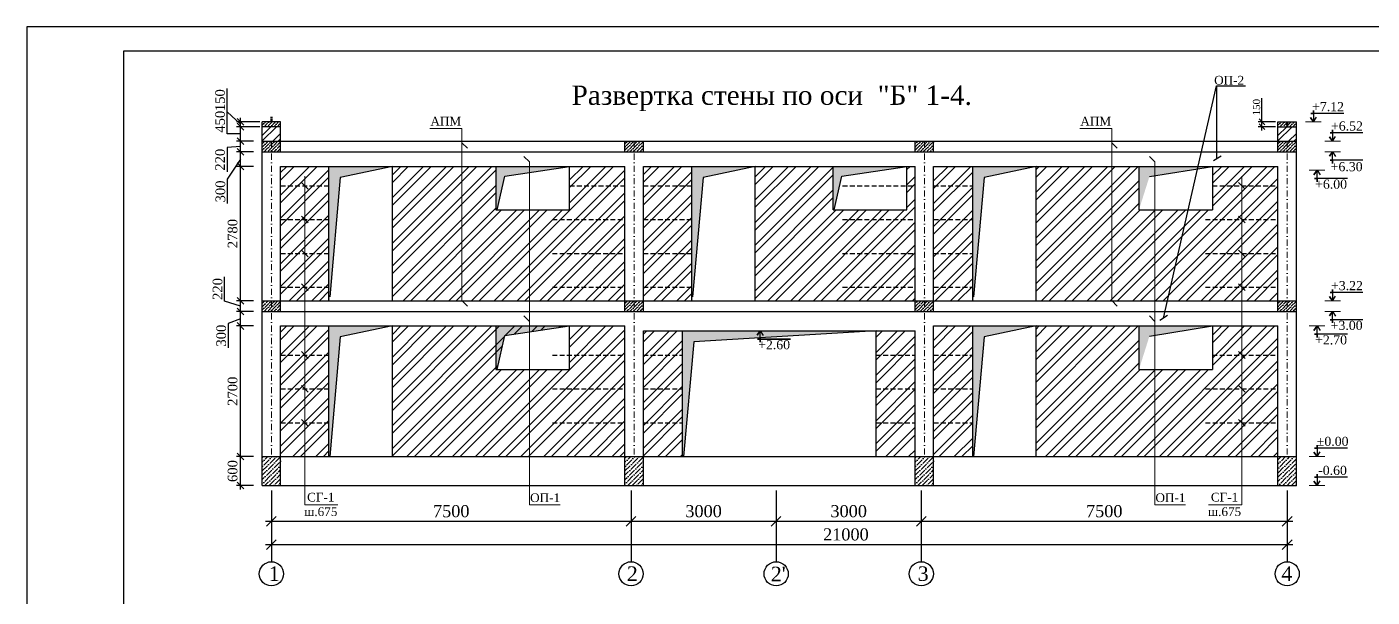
# Model space of a CAD drawing. Header units: millimetres. Extents: x 572274 to 2241483, y -888675 to -304135.
# Drawn here: x 1499760 to 1527571, y -627597 to -615807 of the extents above; entities that cross this region are included whole.
import ezdxf

# ---------------------------------------------------------------- set-up
doc = ezdxf.new("R2010")
doc.units = ezdxf.units.MM
for name, pattern in [('DASHDOT', [25.4, 12.7, -6.35, 0, -6.35]), ('DASHED2', [9.525, 6.35, -3.175]), ('G_BUILDING_LINE', [3, 2, -1])]:
    doc.linetypes.add(name, pattern=pattern)
for name, color, linetype, lineweight in [('RAZMER-2', 7, 'Continuous', 25), ('Маналит', 252, 'Continuous', 15), ('Основная', 7, 'Continuous', 50), ('план', 7, 'Continuous', 40)]:
    doc.layers.add(name, color=color, linetype=linetype, lineweight=lineweight)
doc.styles.get("Standard").update_dxf_attribs({"font": 'isocpeur.ttf'})
doc.styles.add('WMF-Times New Roman0', font='times.ttf')
doc.dimstyles.new('ISO-25$0', dxfattribs={"dimtxt": 300, "dimasz": 200, "dimexe": 100, "dimexo": 300, "dimgap": 50, "dimtad": 1, "dimdec": 0, "dimtxsty": 'Standard', "dimblk": 'OBLIQUE', "dimcen": 250, "dimdle": 150, "dimadec": 0, "dimazin": 0, "dimtfac": 1, "dimtdec": 0, "dimtmove": 0, "dimatfit": 3, "dimldrblk": 'OBLIQUE', "dimfxl": 1.25, "dimarcsym": 0})

# ---------------------------------------------------------------- blocks, each defined once
blk = doc.blocks.new('_Oblique')
at = {"color": 0, "linetype": 'ByBlock', "lineweight": -2}
blk.add_line((-0.5, -0.5), (0.5, 0.5), dxfattribs=at)
blk = doc.blocks.new('*D499')
at = {"color": 0, "lineweight": -2, "transparency": 16777216}
for p, q in [((1504815, -625391), (1504815, -626149)), ((1512250, -625391), (1512250, -626149)), ((1504695, -626029), (1512370, -626029))]:
    blk.add_line(p, q, dxfattribs=at)
at = {"layer": 'Defpoints', "color": 0, "lineweight": 25, "transparency": 16777216}
for p in [(1504815, -625291), (1512250, -625291), (1512250, -626029)]:
    blk.add_point(p, dxfattribs=at)
at = {"color": 0, "lineweight": -2, "transparency": 16777216, "xscale": 200, "yscale": 200, "zscale": 200, "rotation": 180}
blk.add_blockref('_Oblique', (1504815, -626029), dxfattribs=at)
at = {"color": 0, "lineweight": -2, "transparency": 16777216, "xscale": 200, "yscale": 200, "zscale": 200}
blk.add_blockref('_Oblique', (1512250, -626029), dxfattribs=at)
at = {"color": 0, "lineweight": 25, "transparency": 16777216, "insert": (1508533, -625822), "char_height": 250, "attachment_point": 5, "style": 'WMF-Times New Roman0'}
blk.add_mtext('7500', dxfattribs=at)
blk = doc.blocks.new('*D500')
at = {"color": 0, "lineweight": -2, "transparency": 16777216}
for p, q in [((1512250, -625391), (1512250, -626149)), ((1515250, -625391), (1515250, -626149)), ((1512130, -626029), (1515370, -626029))]:
    blk.add_line(p, q, dxfattribs=at)
at = {"layer": 'Defpoints', "color": 0, "lineweight": 25, "transparency": 16777216}
for p in [(1512250, -625291), (1515250, -625291), (1515250, -626029)]:
    blk.add_point(p, dxfattribs=at)
at = {"color": 0, "lineweight": -2, "transparency": 16777216, "xscale": 200, "yscale": 200, "zscale": 200, "rotation": 180}
blk.add_blockref('_Oblique', (1512250, -626029), dxfattribs=at)
at = {"color": 0, "lineweight": -2, "transparency": 16777216, "xscale": 200, "yscale": 200, "zscale": 200}
blk.add_blockref('_Oblique', (1515250, -626029), dxfattribs=at)
at = {"color": 0, "lineweight": 25, "transparency": 16777216, "insert": (1513750, -625822), "char_height": 250, "attachment_point": 5, "style": 'WMF-Times New Roman0'}
blk.add_mtext('3000', dxfattribs=at)
blk = doc.blocks.new('*D501')
at = {"color": 0, "lineweight": -2, "transparency": 16777216}
for p, q in [((1515250, -625391), (1515250, -626149)), ((1518250, -625391), (1518250, -626149)), ((1515130, -626029), (1518370, -626029))]:
    blk.add_line(p, q, dxfattribs=at)
at = {"layer": 'Defpoints', "color": 0, "lineweight": 25, "transparency": 16777216}
for p in [(1515250, -625291), (1518250, -625291), (1518250, -626029)]:
    blk.add_point(p, dxfattribs=at)
at = {"color": 0, "lineweight": -2, "transparency": 16777216, "xscale": 200, "yscale": 200, "zscale": 200, "rotation": 180}
blk.add_blockref('_Oblique', (1515250, -626029), dxfattribs=at)
at = {"color": 0, "lineweight": -2, "transparency": 16777216, "xscale": 200, "yscale": 200, "zscale": 200}
blk.add_blockref('_Oblique', (1518250, -626029), dxfattribs=at)
at = {"color": 0, "lineweight": 25, "transparency": 16777216, "insert": (1516750, -625822), "char_height": 250, "attachment_point": 5, "style": 'WMF-Times New Roman0'}
blk.add_mtext('3000', dxfattribs=at)
blk = doc.blocks.new('*D502')
at = {"color": 0, "lineweight": -2, "transparency": 16777216}
for p, q in [((1518250, -625391), (1518250, -626149)), ((1525815, -625391), (1525815, -626149)), ((1518130, -626029), (1525935, -626029))]:
    blk.add_line(p, q, dxfattribs=at)
at = {"layer": 'Defpoints', "color": 0, "lineweight": 25, "transparency": 16777216}
for p in [(1518250, -625291), (1525815, -625291), (1525815, -626029)]:
    blk.add_point(p, dxfattribs=at)
at = {"color": 0, "lineweight": -2, "transparency": 16777216, "xscale": 200, "yscale": 200, "zscale": 200, "rotation": 180}
blk.add_blockref('_Oblique', (1518250, -626029), dxfattribs=at)
at = {"color": 0, "lineweight": -2, "transparency": 16777216, "xscale": 200, "yscale": 200, "zscale": 200}
blk.add_blockref('_Oblique', (1525815, -626029), dxfattribs=at)
at = {"color": 0, "lineweight": 25, "transparency": 16777216, "insert": (1522033, -625822), "char_height": 250, "attachment_point": 5, "style": 'WMF-Times New Roman0'}
blk.add_mtext('7500', dxfattribs=at)
blk = doc.blocks.new('*D503')
at = {"color": 0, "lineweight": -2, "transparency": 16777216}
for p, q in [((1504815, -625391), (1504815, -626630)), ((1525815, -625391), (1525815, -626630)), ((1504695, -626510), (1525935, -626510))]:
    blk.add_line(p, q, dxfattribs=at)
at = {"layer": 'Defpoints', "color": 0, "lineweight": 25, "transparency": 16777216}
for p in [(1504815, -625291), (1525815, -625291), (1525815, -626510)]:
    blk.add_point(p, dxfattribs=at)
at = {"color": 0, "lineweight": -2, "transparency": 16777216, "xscale": 200, "yscale": 200, "zscale": 200, "rotation": 180}
blk.add_blockref('_Oblique', (1504815, -626510), dxfattribs=at)
at = {"color": 0, "lineweight": -2, "transparency": 16777216, "xscale": 200, "yscale": 200, "zscale": 200}
blk.add_blockref('_Oblique', (1525815, -626510), dxfattribs=at)
at = {"color": 0, "lineweight": 25, "transparency": 16777216, "insert": (1516692, -626303), "char_height": 250, "attachment_point": 5, "style": 'WMF-Times New Roman0'}
blk.add_mtext('21000', dxfattribs=at)
blk = doc.blocks.new('*D563')
at = {"color": 0, "lineweight": -2, "transparency": 16777216}
for p, q in [((1504175, -625371), (1504175, -624611)), ((1504445, -624691), (1504095, -624691)), ((1504445, -625291), (1504095, -625291))]:
    blk.add_line(p, q, dxfattribs=at)
at = {"layer": 'Defpoints', "color": 0, "lineweight": 25, "transparency": 16777216}
for p in [(1504175, -624691), (1504495, -624691), (1504495, -625291)]:
    blk.add_point(p, dxfattribs=at)
at = {"color": 0, "lineweight": -2, "transparency": 16777216, "xscale": 140, "yscale": 140, "zscale": 140}
for p, rotation in [((1504175, -624691), 90), ((1504175, -625291), 270)]:
    blk.add_blockref('_Oblique', p, dxfattribs=dict(at, rotation=rotation))
at = {"color": 0, "lineweight": 25, "transparency": 16777216, "insert": (1504013, -624991), "char_height": 250, "attachment_point": 5, "rotation": 90, "style": 'WMF-Times New Roman0'}
blk.add_mtext('{\\H0.8x;600}', dxfattribs=at)
blk = doc.blocks.new('*D564')
at = {"color": 0, "lineweight": -2, "transparency": 16777216}
for p, q in [((1504445, -621991), (1504095, -621991)), ((1504175, -624771), (1504175, -621911)), ((1504445, -624691), (1504095, -624691))]:
    blk.add_line(p, q, dxfattribs=at)
at = {"layer": 'Defpoints', "color": 0, "lineweight": 25, "transparency": 16777216}
for p in [(1504175, -621991), (1504495, -621991), (1504495, -624691)]:
    blk.add_point(p, dxfattribs=at)
at = {"color": 0, "lineweight": -2, "transparency": 16777216, "xscale": 140, "yscale": 140, "zscale": 140}
for p, rotation in [((1504175, -621991), 90), ((1504175, -624691), 270)]:
    blk.add_blockref('_Oblique', p, dxfattribs=dict(at, rotation=rotation))
at = {"color": 0, "lineweight": 25, "transparency": 16777216, "insert": (1504013, -623341), "char_height": 200, "attachment_point": 5, "rotation": 90, "style": 'WMF-Times New Roman0'}
blk.add_mtext('2700', dxfattribs=at)
blk = doc.blocks.new('*D565')
at = {"color": 0, "lineweight": -2, "transparency": 16777216}
for p, q in [((1504175, -621841), (1503920, -621941)), ((1504445, -621691), (1504095, -621691)), ((1504175, -622071), (1504175, -621611)), ((1503920, -621941), (1503920, -622441)), ((1504445, -621991), (1504095, -621991))]:
    blk.add_line(p, q, dxfattribs=at)
at = {"layer": 'Defpoints', "color": 0, "lineweight": 25, "transparency": 16777216}
for p in [(1504175, -621691), (1504495, -621691), (1504495, -621991)]:
    blk.add_point(p, dxfattribs=at)
at = {"color": 0, "lineweight": -2, "transparency": 16777216, "xscale": 140, "yscale": 140, "zscale": 140}
for p, rotation in [((1504175, -621691), 90), ((1504175, -621991), 270)]:
    blk.add_blockref('_Oblique', p, dxfattribs=dict(at, rotation=rotation))
at = {"color": 0, "lineweight": 25, "transparency": 16777216, "insert": (1503778, -622191), "char_height": 200, "attachment_point": 5, "rotation": 90, "style": 'WMF-Times New Roman0'}
blk.add_mtext('300', dxfattribs=at)
blk = doc.blocks.new('*D566')
at = {"color": 0, "lineweight": -2, "transparency": 16777216}
for p, q in [((1503844, -621480), (1503844, -620974)), ((1504175, -621581), (1503844, -621480)), ((1504445, -621471), (1504095, -621471)), ((1504175, -621771), (1504175, -621391)), ((1504445, -621691), (1504095, -621691))]:
    blk.add_line(p, q, dxfattribs=at)
at = {"layer": 'Defpoints', "color": 0, "lineweight": 25, "transparency": 16777216}
for p in [(1504175, -621471), (1504495, -621471), (1504495, -621691)]:
    blk.add_point(p, dxfattribs=at)
at = {"color": 0, "lineweight": -2, "transparency": 16777216, "xscale": 140, "yscale": 140, "zscale": 140}
for p, rotation in [((1504175, -621471), 90), ((1504175, -621691), 270)]:
    blk.add_blockref('_Oblique', p, dxfattribs=dict(at, rotation=rotation))
at = {"color": 0, "lineweight": 25, "transparency": 16777216, "insert": (1503702, -621227), "char_height": 200, "attachment_point": 5, "rotation": 90, "style": 'WMF-Times New Roman0'}
blk.add_mtext('220', dxfattribs=at)
blk = doc.blocks.new('*D567')
at = {"color": 0, "lineweight": -2, "transparency": 16777216}
for p, q in [((1504445, -618691), (1504095, -618691)), ((1504175, -621551), (1504175, -618611)), ((1504445, -621471), (1504095, -621471))]:
    blk.add_line(p, q, dxfattribs=at)
at = {"layer": 'Defpoints', "color": 0, "lineweight": 25, "transparency": 16777216}
for p in [(1504175, -618691), (1504495, -618691), (1504495, -621471)]:
    blk.add_point(p, dxfattribs=at)
at = {"color": 0, "lineweight": -2, "transparency": 16777216, "xscale": 140, "yscale": 140, "zscale": 140}
for p, rotation in [((1504175, -618691), 90), ((1504175, -621471), 270)]:
    blk.add_blockref('_Oblique', p, dxfattribs=dict(at, rotation=rotation))
at = {"color": 0, "lineweight": 25, "transparency": 16777216, "insert": (1504013, -620081), "char_height": 200, "attachment_point": 5, "rotation": 90, "style": 'WMF-Times New Roman0'}
blk.add_mtext('2780', dxfattribs=at)
blk = doc.blocks.new('*D593')
at = {"color": 0, "lineweight": -2, "transparency": 16777216}
for p, q in [((1504445, -618391), (1504095, -618391)), ((1504175, -618771), (1504175, -618311)), ((1504175, -618541), (1503903, -618959)), ((1504445, -618691), (1504095, -618691)), ((1503903, -618959), (1503903, -619460))]:
    blk.add_line(p, q, dxfattribs=at)
at = {"layer": 'Defpoints', "color": 0, "lineweight": 25, "transparency": 16777216}
for p in [(1504175, -618391), (1504495, -618391), (1504495, -618691)]:
    blk.add_point(p, dxfattribs=at)
at = {"color": 0, "lineweight": -2, "transparency": 16777216, "xscale": 140, "yscale": 140, "zscale": 140}
for p, rotation in [((1504175, -618391), 90), ((1504175, -618691), 270)]:
    blk.add_blockref('_Oblique', p, dxfattribs=dict(at, rotation=rotation))
at = {"color": 0, "lineweight": 25, "transparency": 16777216, "insert": (1503761, -619210), "char_height": 200, "attachment_point": 5, "rotation": 90, "style": 'WMF-Times New Roman0'}
blk.add_mtext('300', dxfattribs=at)
blk = doc.blocks.new('*D594')
at = {"color": 0, "lineweight": -2, "transparency": 16777216}
for p, q in [((1504445, -618171), (1504095, -618171)), ((1504175, -618471), (1504175, -618091)), ((1504175, -618281), (1503897, -618301)), ((1503897, -618301), (1503897, -618807)), ((1504445, -618391), (1504095, -618391))]:
    blk.add_line(p, q, dxfattribs=at)
at = {"layer": 'Defpoints', "color": 0, "lineweight": 25, "transparency": 16777216}
for p in [(1504175, -618171), (1504495, -618171), (1504495, -618391)]:
    blk.add_point(p, dxfattribs=at)
at = {"color": 0, "lineweight": -2, "transparency": 16777216, "xscale": 140, "yscale": 140, "zscale": 140}
for p, rotation in [((1504175, -618171), 90), ((1504175, -618391), 270)]:
    blk.add_blockref('_Oblique', p, dxfattribs=dict(at, rotation=rotation))
at = {"color": 0, "lineweight": 25, "transparency": 16777216, "insert": (1503755, -618554), "char_height": 200, "attachment_point": 5, "rotation": 90, "style": 'WMF-Times New Roman0'}
blk.add_mtext('220', dxfattribs=at)
blk = doc.blocks.new('*D595')
at = {"color": 0, "lineweight": -2, "transparency": 16777216}
for p, q in [((1503897, -618021), (1503897, -617514)), ((1504575, -617871), (1504095, -617871)), ((1504175, -618251), (1504175, -617791)), ((1504175, -618021), (1503897, -618021)), ((1504445, -618171), (1504095, -618171))]:
    blk.add_line(p, q, dxfattribs=at)
at = {"layer": 'Defpoints', "color": 0, "lineweight": 25, "transparency": 16777216}
for p in [(1504175, -617871), (1504625, -617871), (1504495, -618171)]:
    blk.add_point(p, dxfattribs=at)
at = {"color": 0, "lineweight": -2, "transparency": 16777216, "xscale": 140, "yscale": 140, "zscale": 140}
for p, rotation in [((1504175, -617871), 90), ((1504175, -618171), 270)]:
    blk.add_blockref('_Oblique', p, dxfattribs=dict(at, rotation=rotation))
at = {"color": 0, "lineweight": 25, "transparency": 16777216, "insert": (1503755, -617768), "char_height": 200, "attachment_point": 5, "rotation": 90, "style": 'WMF-Times New Roman0'}
blk.add_mtext('450', dxfattribs=at)
blk = doc.blocks.new('*D596')
at = {"color": 0, "lineweight": -2, "transparency": 16777216}
for p, q in [((1503897, -617561), (1503897, -617083)), ((1504175, -617821), (1503897, -617561)), ((1504575, -617771), (1504095, -617771)), ((1504575, -617871), (1504095, -617871)), ((1504175, -617951), (1504175, -617691))]:
    blk.add_line(p, q, dxfattribs=at)
at = {"layer": 'Defpoints', "color": 0, "lineweight": 25, "transparency": 16777216}
for p in [(1504175, -617771), (1504625, -617771), (1504625, -617871)]:
    blk.add_point(p, dxfattribs=at)
at = {"color": 0, "lineweight": -2, "transparency": 16777216, "xscale": 140, "yscale": 140, "zscale": 140}
for p, rotation in [((1504175, -617771), 90), ((1504175, -617871), 270)]:
    blk.add_blockref('_Oblique', p, dxfattribs=dict(at, rotation=rotation))
at = {"color": 0, "lineweight": 25, "transparency": 16777216, "insert": (1503755, -617322), "char_height": 200, "attachment_point": 5, "rotation": 90, "style": 'WMF-Times New Roman0'}
blk.add_mtext('150', dxfattribs=at)
blk = doc.blocks.new('*D601')
at = {"color": 0, "lineweight": -2, "transparency": 16777216}
for p, q in [((1525294, -617771), (1525294, -617283)), ((1525575, -617771), (1525214, -617771)), ((1525575, -617871), (1525214, -617871)), ((1525294, -617951), (1525294, -617771))]:
    blk.add_line(p, q, dxfattribs=at)
at = {"layer": 'Defpoints', "color": 0, "lineweight": 25, "transparency": 16777216}
for p in [(1525294, -617771), (1525625, -617771), (1525625, -617871)]:
    blk.add_point(p, dxfattribs=at)
at = {"color": 0, "lineweight": -2, "transparency": 16777216, "xscale": 120, "yscale": 120, "zscale": 120}
for p, rotation in [((1525294, -617771), 90), ((1525294, -617871), 270)]:
    blk.add_blockref('_Oblique', p, dxfattribs=dict(at, rotation=rotation))
at = {"color": 0, "lineweight": 25, "transparency": 16777216, "insert": (1525182, -617467), "char_height": 300, "attachment_point": 5, "rotation": 90, "style": 'WMF-Times New Roman0'}
blk.add_mtext('{\\H0.5x;150}', dxfattribs=at)

msp = doc.modelspace()

# ---------------------------------------------------------------- hatches: boundary and pattern name
h = msp.add_hatch()
h.set_pattern_fill('ANSI36', color=256, scale=15)
h.set_pattern_definition([(45, (533934.935, -905852.29), (25.2569703, 92.6088912), [119.0625, -23.8125, 0, -23.8125])])
h.paths.add_polyline_path([(1505005.261, -617771.446), (1504625.261, -617771.446), (1504625.261, -617871.446), (1505005.261, -617871.446)])
at = {"lineweight": 9, "ltscale": 25}
h = msp.add_hatch(dxfattribs=at)
h.set_pattern_fill('ANSI32', color=34, scale=25, style=0)
h.set_pattern_definition([(45, (534064.94, -919808.24), (-168.3798, 168.3798), []), (45, (534177.2, -919808.24), (-168.3798, 168.3798), [])])
h.paths.add_polyline_path([(1505005.261, -617871.446), (1504625.261, -617871.446), (1504625.261, -618171.446), (1505005.261, -618171.446)])
h = msp.add_hatch()
h.set_pattern_fill('ANSI36', color=256, scale=15)
h.set_pattern_definition([(45, (554934.935, -905852.29), (25.2569703, 92.6088912), [119.0625, -23.8125, 0, -23.8125])])
h.paths.add_polyline_path([(1526005.261, -617771.446), (1525625.261, -617771.446), (1525625.261, -617871.446), (1526005.261, -617871.446)])
h = msp.add_hatch(dxfattribs=at)
h.set_pattern_fill('ANSI32', color=34, scale=25, style=0)
h.set_pattern_definition([(45, (555064.94, -919808.24), (-168.3798, 168.3798), []), (45, (555177.2, -919808.24), (-168.3798, 168.3798), [])])
h.paths.add_polyline_path([(1526005.261, -617871.446), (1525625.261, -617871.446), (1525625.261, -618171.446), (1526005.261, -618171.446)])
h = msp.add_hatch()
h.set_pattern_fill('ANSI36', color=256, scale=15)
h.set_pattern_definition([(45, (533934.935, -906372.29), (25.2569703, 92.6088912), [119.0625, -23.8125, 0, -23.8125])])
h.paths.add_polyline_path([(1504625.261, -618171.446), (1504625.261, -618391.446), (1505005.261, -618391.446), (1505005.261, -618171.446)])
h = msp.add_hatch()
h.set_pattern_fill('ANSI36', color=256, scale=15)
h.set_pattern_definition([(45, (541564.935, -906372.29), (25.2569703, 92.6088912), [119.0625, -23.8125, 0, -23.8125])])
h.paths.add_polyline_path([(1512505.261, -618171.446), (1512125.261, -618171.446), (1512125.261, -618391.446), (1512505.261, -618391.446)])
h = msp.add_hatch()
h.set_pattern_fill('ANSI36', color=256, scale=15)
h.set_pattern_definition([(45, (547564.935, -906372.29), (25.2569703, 92.6088912), [119.0625, -23.8125, 0, -23.8125])])
h.paths.add_polyline_path([(1518505.261, -618171.446), (1518125.261, -618171.446), (1518125.261, -618391.446), (1518505.261, -618391.446)])
h = msp.add_hatch()
h.set_pattern_fill('ANSI36', color=256, scale=15)
h.set_pattern_definition([(45, (555064.935, -906372.29), (25.2569703, 92.6088912), [119.0625, -23.8125, 0, -23.8125])])
h.paths.add_polyline_path([(1526005.261, -618391.446), (1526005.261, -618171.446), (1525625.261, -618171.446), (1525625.261, -618391.446)])
h = msp.add_hatch(dxfattribs=at)
h.set_pattern_fill('ANSI32', color=34, scale=35, style=0)
h.set_pattern_definition([(45, (534064.94, -919808.24), (-235.73172, 235.73172), []), (45, (534222.1, -919808.24), (-235.73172, 235.73172), [])])
h.paths.add_polyline_path([(1506005.261, -621991.446), (1505005.261, -621991.446), (1505005.261, -624691.446), (1506005.261, -624691.446)])
h.paths.add_polyline_path([(1513315.261, -622091.446), (1512505.261, -622091.446), (1512505.261, -624691.446), (1513315.261, -624691.446)])
h.paths.add_polyline_path([(1518125.261, -622091.446), (1517315.261, -622091.446), (1517315.261, -624691.446), (1518125.261, -624691.446)])
h.paths.add_polyline_path([(1519315.261, -621991.446), (1518505.261, -621991.446), (1518505.261, -624691.446), (1519315.261, -624691.446)])
h.paths.add_polyline_path([(1519315.261, -618691.446), (1518505.261, -618691.446), (1518505.261, -621471.446), (1519315.261, -621471.446)])
h.paths.add_polyline_path([(1513505.261, -618691.446), (1512505.261, -618691.446), (1512505.261, -621471.446), (1513505.261, -621471.446)])
h.paths.add_polyline_path([(1506005.261, -618691.446), (1505005.261, -618691.446), (1505005.261, -621471.446), (1506005.261, -621471.446)])
h.paths.add_polyline_path([(1524270.261, -618691.446), (1524270.261, -619591.446), (1522750.261, -619591.446), (1522750.261, -618691.446), (1520625.261, -618691.446), (1520625.261, -621471.446), (1525625.261, -621471.446), (1525625.261, -618691.446)])
h.paths.add_polyline_path([(1510980.261, -618691.446), (1510980.261, -619591.446), (1509460.261, -619591.446), (1509460.261, -618691.446), (1507315.261, -618691.446), (1507315.261, -621471.446), (1512125.261, -621471.446), (1512125.261, -618691.446)])
h.paths.add_polyline_path([(1510980.261, -622891.446), (1510980.261, -621991.446), (1509639.869, -622190.432), (1509480.027, -622891.446)])
h.paths.add_polyline_path([(1512125.261, -621991.446), (1510980.261, -621991.446), (1507315.261, -621991.446), (1507315.261, -624691.446), (1512125.261, -624691.446)])
h.paths.add_polyline_path([(1517951.584, -619591.446), (1517951.584, -618691.446), (1516611.192, -618890.432), (1516451.35, -619591.446)])
h.paths.add_polyline_path([(1517951.584, -618691.446), (1516611.192, -618890.432), (1516451.35, -619591.446), (1516431.584, -619591.446), (1516431.584, -618691.446), (1514815.261, -618691.446), (1514815.261, -621471.446), (1518125.261, -621471.446), (1518125.261, -618691.446)])
h.paths.add_polyline_path([(1524270.261, -621991.446), (1524270.261, -622891.446), (1522750.261, -622891.446), (1522750.261, -621991.446), (1520625.261, -621991.446), (1520625.261, -624691.446), (1525625.261, -624691.446), (1525625.261, -621991.446)])
at = {"lineweight": 30}
for points in [[(1507315.261, -618691.446), (1506005.261, -618691.446), (1506005.261, -621471.446), (1506021.909, -621471.446), (1506239.409, -618918.367)], [(1514815.261, -618691.446), (1513505.261, -618691.446), (1513505.261, -621471.446), (1513521.909, -621471.446), (1513739.409, -618918.367)], [(1520625.261, -618691.446), (1519315.261, -618691.446), (1519315.261, -621471.446), (1519331.909, -621471.446), (1519549.409, -618918.367)], [(1507315.261, -621991.446), (1506005.261, -621991.446), (1506005.261, -624691.446), (1506021.909, -624691.446), (1506239.409, -622218.367)], [(1517315.261, -622091.446), (1513315.261, -622091.446), (1513315.261, -624691.446), (1513331.909, -624691.446), (1513549.409, -622318.367)], [(1520625.261, -621991.446), (1519315.261, -621991.446), (1519315.261, -624691.446), (1519331.909, -624691.446), (1519549.409, -622218.367)]]:
    msp.add_hatch(color=256, dxfattribs=at).paths.add_polyline_path(points)
at = {"lineweight": 25}
h = msp.add_hatch(color=256, dxfattribs=at)
h.dxf.hatch_style = 1
h.paths.add_polyline_path([(1509672.373, -618691.446), (1509451.584, -618691.446), (1509451.584, -619591.446), (1509480.027, -619591.446), (1509639.869, -618890.432), (1509672.373, -618885.606)])
h.paths.add_polyline_path([(1510980.261, -618691.446), (1509672.373, -618691.446), (1509672.373, -618885.606)])
h = msp.add_hatch(color=256, dxfattribs=at)
h.dxf.hatch_style = 1
h.paths.add_polyline_path([(1517951.584, -618691.446), (1516431.584, -618691.446), (1516431.584, -619591.446), (1516451.35, -619591.446), (1516611.192, -618890.432)])
h = msp.add_hatch(color=256, dxfattribs=at)
h.dxf.hatch_style = 1
h.paths.add_polyline_path([(1522967.544, -618902.258), (1523000.782, -618896.879), (1523000.782, -618691.446), (1522750.261, -618691.446), (1522750.261, -619291.446), (1522844.843, -619291.446)])
h.paths.add_polyline_path([(1524270.261, -618691.446), (1523000.782, -618691.446), (1523000.782, -618896.879)])
h.paths.add_polyline_path([(1522844.843, -619291.446), (1522750.261, -619291.446), (1522750.261, -619591.446)])
h = msp.add_hatch()
h.set_pattern_fill('ANSI36', color=256, scale=15)
h.set_pattern_definition([(45, (533934.935, -909672.29), (25.2569703, 92.6088912), [119.0625, -23.8125, 0, -23.8125])])
h.paths.add_polyline_path([(1504625.261, -621471.446), (1504625.261, -621691.446), (1505005.261, -621691.446), (1505005.261, -621471.446)])
h = msp.add_hatch()
h.set_pattern_fill('ANSI36', color=256, scale=15)
h.set_pattern_definition([(45, (541564.935, -909672.29), (25.2569703, 92.6088912), [119.0625, -23.8125, 0, -23.8125])])
h.paths.add_polyline_path([(1512505.261, -621471.446), (1512125.261, -621471.446), (1512125.261, -621691.446), (1512505.261, -621691.446)])
h = msp.add_hatch()
h.set_pattern_fill('ANSI36', color=256, scale=15)
h.set_pattern_definition([(45, (547564.935, -909672.29), (25.2569703, 92.6088912), [119.0625, -23.8125, 0, -23.8125])])
h.paths.add_polyline_path([(1518505.261, -621471.446), (1518125.261, -621471.446), (1518125.261, -621691.446), (1518505.261, -621691.446)])
h = msp.add_hatch()
h.set_pattern_fill('ANSI36', color=256, scale=15)
h.set_pattern_definition([(45, (555064.935, -909672.29), (25.2569703, 92.6088912), [119.0625, -23.8125, 0, -23.8125])])
h.paths.add_polyline_path([(1526005.261, -621691.446), (1526005.261, -621471.446), (1525625.261, -621471.446), (1525625.261, -621691.446)])
h = msp.add_hatch(color=256, dxfattribs=at)
h.dxf.hatch_style = 1
h.paths.add_polyline_path([(1509672.373, -621991.446), (1509451.584, -621991.446), (1509451.584, -622891.446), (1509480.027, -622891.446), (1509639.869, -622190.432), (1509672.373, -622185.606)])
h.paths.add_polyline_path([(1510980.261, -621991.446), (1509672.373, -621991.446), (1509672.373, -622185.606)])
h = msp.add_hatch(color=256, dxfattribs=at)
h.dxf.hatch_style = 1
h.paths.add_polyline_path([(1522967.544, -622202.258), (1523000.782, -622196.879), (1523000.782, -621991.446), (1522750.261, -621991.446), (1522750.261, -622591.446), (1522844.843, -622591.446)])
h.paths.add_polyline_path([(1524270.261, -621991.446), (1523000.782, -621991.446), (1523000.782, -622196.879)])
h.paths.add_polyline_path([(1522844.843, -622591.446), (1522750.261, -622591.446), (1522750.261, -622891.446)])
h = msp.add_hatch()
h.set_pattern_fill('ANSI36', color=256, scale=20)
h.set_pattern_definition([(45, (533934.935, -893153.68), (33.6759605, 123.4785217), [158.75, -31.75, 0, -31.75])])
h.paths.add_polyline_path([(1504625.261, -624691.446), (1504625.261, -625291.446), (1505005.261, -625291.446), (1505005.261, -624691.446)])
h = msp.add_hatch()
h.set_pattern_fill('ANSI36', color=256, scale=20)
h.set_pattern_definition([(45, (541434.935, -893153.68), (33.6759605, 123.4785217), [158.75, -31.75, 0, -31.75])])
h.paths.add_polyline_path([(1512505.261, -624691.446), (1512125.261, -624691.446), (1512125.261, -625291.446), (1512505.261, -625291.446)])
h = msp.add_hatch()
h.set_pattern_fill('ANSI36', color=256, scale=20)
h.set_pattern_definition([(45, (547434.935, -893153.68), (33.6759605, 123.4785217), [158.75, -31.75, 0, -31.75])])
h.paths.add_polyline_path([(1518505.261, -624691.446), (1518125.261, -624691.446), (1518125.261, -625291.446), (1518505.261, -625291.446)])
h = msp.add_hatch()
h.set_pattern_fill('ANSI36', color=256, scale=20)
h.set_pattern_definition([(45, (555064.935, -893153.68), (33.6759605, 123.4785217), [158.75, -31.75, 0, -31.75])])
h.paths.add_polyline_path([(1526005.261, -625291.446), (1526005.261, -624691.446), (1525625.261, -624691.446), (1525625.261, -625291.446)])

# ---------------------------------------------------------------- linework, layer by layer
for p, q in [((1523260.777, -621827.684), (1524351.682, -617026.837)), ((1524351.682, -617026.837), (1524951.123, -617026.837)), ((1524351.682, -617026.837), (1524351.682, -618534.878)), ((1504625.261, -625291.446), (1504625.261, -617771.446)), ((1505005.261, -617771.446), (1504625.261, -617771.446)), ((1505005.261, -617871.446), (1504625.261, -617871.446)), ((1505005.261, -618391.446), (1505005.261, -617771.446)), ((1525625.261, -618391.446), (1525625.261, -617771.446)), ((1525625.261, -617771.446), (1526005.261, -617771.446)), ((1525625.261, -617871.446), (1526005.261, -617871.446)), ((1526005.261, -625291.446), (1526005.261, -617771.446)), ((1504625.261, -618171.446), (1526005.261, -618171.446)), ((1512125.261, -618391.446), (1512125.261, -618171.446)), ((1512505.261, -618391.446), (1512505.261, -618171.446)), ((1518125.261, -618391.446), (1518125.261, -618171.446)), ((1518505.261, -618391.446), (1518505.261, -618171.446)), ((1504625.261, -618391.446), (1526005.261, -618391.446)), ((1524450.021, -618477.086), (1524290.408, -618576.379)), ((1505005.261, -621691.446), (1505005.261, -618691.446)), ((1505005.261, -618691.446), (1512125.261, -618691.446)), ((1506005.261, -621471.446), (1506005.261, -618691.446)), ((1507315.261, -621471.446), (1507315.261, -618691.446)), ((1509460.261, -619591.446), (1509460.261, -618691.446)), ((1509639.869, -618890.432), (1510980.261, -618691.446)), ((1510980.261, -619591.446), (1510980.261, -618691.446)), ((1512125.261, -621691.446), (1512125.261, -618691.446)), ((1512505.261, -621691.446), (1512505.261, -618691.446)), ((1512505.261, -618691.446), (1518125.261, -618691.446)), ((1513505.261, -621471.446), (1513505.261, -618691.446)), ((1514815.261, -621471.446), (1514815.261, -618691.446)), ((1516431.584, -619591.446), (1516431.584, -618691.446)), ((1516611.192, -618890.432), (1517951.584, -618691.446)), ((1517951.584, -619591.446), (1517951.584, -618691.446)), ((1518125.261, -621691.446), (1518125.261, -618691.446)), ((1518505.261, -621691.446), (1518505.261, -618691.446)), ((1518505.261, -618691.446), (1525625.261, -618691.446)), ((1519315.261, -621471.446), (1519315.261, -618691.446)), ((1520625.261, -621471.446), (1520625.261, -618691.446)), ((1522750.261, -618691.446), (1522750.261, -619591.446)), ((1522967.544, -618902.258), (1524270.261, -618691.446)), ((1524270.261, -618691.446), (1524270.261, -619591.446)), ((1525625.261, -621691.446), (1525625.261, -618691.446)), ((1509480.027, -619591.446), (1509639.869, -618890.432)), ((1516451.35, -619591.446), (1516611.192, -618890.432)), ((1509451.584, -619591.446), (1510980.261, -619591.446)), ((1516431.584, -619591.446), (1517951.584, -619591.446)), ((1522750.261, -619591.446), (1524270.261, -619591.446)), ((1504625.261, -621471.446), (1526005.261, -621471.446)), ((1504625.261, -621691.446), (1526005.261, -621691.446)), ((1523340.583, -621778.038), (1523180.97, -621877.331)), ((1505005.261, -625291.446), (1505005.261, -621991.446)), ((1505005.261, -621991.446), (1512125.261, -621991.446)), ((1506005.261, -624691.446), (1506005.261, -621991.446)), ((1507315.261, -624691.446), (1507315.261, -621991.446)), ((1509460.261, -622891.446), (1509460.261, -621991.446)), ((1509639.869, -622190.432), (1510980.261, -621991.446)), ((1510980.261, -622891.446), (1510980.261, -621991.446)), ((1512125.261, -625291.446), (1512125.261, -621991.446)), ((1512505.261, -625291.446), (1512505.261, -622091.446)), ((1512505.261, -622091.446), (1518125.261, -622091.446)), ((1513315.261, -624691.446), (1513315.261, -622091.446)), ((1517315.261, -624691.446), (1517315.261, -622091.446)), ((1518125.261, -625291.446), (1518125.261, -622091.446)), ((1518505.261, -625291.446), (1518505.261, -621991.446)), ((1518505.261, -621991.446), (1525625.261, -621991.446)), ((1519315.261, -624691.446), (1519315.261, -621991.446)), ((1520625.261, -624691.446), (1520625.261, -621991.446)), ((1522750.261, -621991.446), (1522750.261, -622891.446)), ((1522967.544, -622202.258), (1524270.261, -621991.446)), ((1524270.261, -621991.446), (1524270.261, -622891.446)), ((1525625.261, -625291.446), (1525625.261, -621991.446)), ((1509480.027, -622891.446), (1509639.869, -622190.432)), ((1509451.584, -622891.446), (1510980.261, -622891.446)), ((1522750.261, -622891.446), (1524270.261, -622891.446)), ((1504625.261, -624691.446), (1526005.261, -624691.446)), ((1504625.261, -625291.446), (1526005.261, -625291.446))]:
    msp.add_line(p, q, dxfattribs=at)
at = {"linetype": 'DASHED2', "lineweight": 50, "ltscale": 4}
for p, q in [((1504815.261, -617771.446), (1504815.261, -617660.457)), ((1525815.261, -617871.446), (1525815.261, -617760.457))]:
    msp.add_line(p, q, dxfattribs=at)
at = {"color": 5, "lineweight": 9}
for p, q in [((1508090.752, -617904.784), (1508751.818, -617904.784)), ((1508751.818, -617904.784), (1508751.818, -621467.538)), ((1521527.132, -617904.784), (1522188.197, -617904.784)), ((1522188.197, -617904.784), (1522188.197, -621467.538)), ((1508865.725, -618317.896), (1508751.818, -618203.989)), ((1522302.105, -618317.896), (1522188.197, -618203.989)), ((1510151.02, -618598.399), (1510037.112, -618484.492)), ((1523079.526, -618598.399), (1522965.619, -618484.492)), ((1510151.02, -618598.399), (1510151.02, -625686.054)), ((1523079.526, -618598.399), (1523079.526, -625686.054)), ((1508865.725, -621581.446), (1508751.818, -621467.538)), ((1522302.105, -621581.446), (1522188.197, -621467.538)), ((1510151.02, -621898.399), (1510037.112, -621784.492)), ((1523079.526, -621898.399), (1522965.619, -621784.492))]:
    msp.add_line(p, q, dxfattribs=at)
at = {"color": 12, "linetype": 'DASHDOT', "lineweight": 13, "ltscale": 10}
for p, q in [((1504815.261, -618171.446), (1504815.261, -624691.446)), ((1512315.261, -618171.446), (1512315.261, -624691.446)), ((1518315.261, -618171.446), (1518315.261, -624691.446)), ((1525815.261, -618171.446), (1525815.261, -624691.446))]:
    msp.add_line(p, q, dxfattribs=at)
at = {"color": 5, "lineweight": 25}
for p, q in [((1505574.598, -619160.782), (1505435.924, -619022.109)), ((1524944.598, -619160.782), (1524805.924, -619022.109)), ((1505574.598, -619860.782), (1505435.924, -619722.109)), ((1524944.598, -619860.782), (1524805.924, -619722.109)), ((1505574.598, -620560.782), (1505435.924, -620422.109)), ((1524944.598, -620560.782), (1524805.924, -620422.109)), ((1505574.598, -621260.782), (1505435.924, -621122.109)), ((1524944.598, -621260.782), (1524805.924, -621122.109)), ((1505574.598, -622660.782), (1505435.924, -622522.109)), ((1524944.598, -622660.782), (1524805.924, -622522.109)), ((1505574.598, -623360.782), (1505435.924, -623222.109)), ((1524944.598, -623360.782), (1524805.924, -623222.109)), ((1505574.598, -624060.782), (1505435.924, -623922.109)), ((1524944.598, -624060.782), (1524805.924, -623922.109))]:
    msp.add_line(p, q, dxfattribs=at)
at = {"color": 5, "lineweight": 5}
for p, q in [((1505505.261, -618891.446), (1505505.261, -625686.054)), ((1524875.261, -618891.446), (1524875.261, -625686.054)), ((1506190.638, -625686.054), (1505505.261, -625686.054)), ((1510781.663, -625686.054), (1510151.02, -625686.054)), ((1523710.17, -625686.054), (1523079.526, -625686.054)), ((1524875.261, -625686.054), (1524189.883, -625686.054))]:
    msp.add_line(p, q, dxfattribs=at)
for p, q in [((1504815.261, -626029.492), (1504815.261, -626865.471)), ((1512250.261, -626029.492), (1512250.261, -626865.471)), ((1515250.261, -626029.492), (1515250.261, -626865.471)), ((1518250.261, -626029.492), (1518250.261, -626865.471)), ((1525815.261, -626029.492), (1525815.261, -626865.471))]:
    msp.add_line(p, q)
at = {"lineweight": 25, "ltscale": 100}
msp.add_lwpolyline([(1499760.18, -645507.415), (1541760.18, -645507.415), (1541760.18, -615807.415), (1499760.18, -615807.415)], close=True, dxfattribs=at)
at = {"color": 1, "lineweight": 30}
msp.add_lwpolyline([(1501760.18, -645007.415), (1541260.18, -645007.415), (1541260.18, -616307.415), (1501760.18, -616307.415)], close=True, dxfattribs=at)
at = {"color": 7}
for points in [[(1526984.686, -617600.023), (1526305.108, -617600.023), (1526357.107, -617600.023), (1526357.107, -617534.245), (1526357.107, -617771.446), (1526294.795, -617680.146), (1526357.107, -617771.446), (1526419.419, -617674.732)], [(1527381.423, -618000.023), (1526701.844, -618000.023), (1526753.843, -618000.023), (1526753.843, -617934.245), (1526753.843, -618171.446), (1526691.531, -618080.146), (1526753.843, -618171.446), (1526816.156, -618074.732)], [(1527381.423, -618562.868), (1526701.844, -618562.868), (1526753.843, -618562.868), (1526753.843, -618628.646), (1526753.843, -618391.446), (1526691.531, -618482.745), (1526753.843, -618391.446), (1526816.156, -618488.16)], [(1527059.384, -618942.868), (1526379.806, -618942.868), (1526431.805, -618942.868), (1526431.805, -619008.646), (1526431.805, -618771.446), (1526369.493, -618862.745), (1526431.805, -618771.446), (1526494.117, -618868.16)], [(1527381.423, -621300.023), (1526701.844, -621300.023), (1526753.843, -621300.023), (1526753.843, -621234.245), (1526753.843, -621471.446), (1526691.531, -621380.146), (1526753.843, -621471.446), (1526816.156, -621374.732)], [(1527381.423, -621862.868), (1526701.844, -621862.868), (1526753.843, -621862.868), (1526753.843, -621928.646), (1526753.843, -621691.446), (1526691.531, -621782.745), (1526753.843, -621691.446), (1526816.156, -621788.16)], [(1527059.384, -622162.868), (1526379.806, -622162.868), (1526431.805, -622162.868), (1526431.805, -622228.646), (1526431.805, -621991.446), (1526369.493, -622082.745), (1526431.805, -621991.446), (1526494.117, -622088.16)], [(1527059.384, -624520.023), (1526379.806, -624520.023), (1526431.805, -624520.023), (1526431.805, -624454.245), (1526431.805, -624691.446), (1526369.493, -624600.146), (1526431.805, -624691.446), (1526494.117, -624594.732)], [(1527059.384, -625120.021), (1526379.806, -625120.021), (1526431.805, -625120.021), (1526431.805, -625054.243), (1526431.805, -625291.444), (1526369.493, -625200.145), (1526431.805, -625291.444), (1526494.117, -625194.73)]]:
    msp.add_lwpolyline(points, dxfattribs=at)
for points in [[(1507315.261, -618691.446), (1506239.409, -618918.367), (1506021.909, -621391.446)], [(1514815.261, -618691.446), (1513739.409, -618918.367), (1513521.909, -621391.446)], [(1520625.261, -618691.446), (1519549.409, -618918.367), (1519331.909, -621391.446)], [(1507315.261, -621991.446), (1506239.409, -622218.367), (1506021.909, -624691.446)], [(1517315.261, -622091.446), (1513549.409, -622318.367), (1513331.909, -624691.446)], [(1520625.261, -621991.446), (1519549.409, -622218.367), (1519331.909, -624691.446)]]:
    msp.add_lwpolyline(points)
at = {"color": 255}
msp.add_lwpolyline([(1515544.207, -622262.868), (1514864.628, -622262.868), (1514916.627, -622262.868), (1514916.627, -622328.646), (1514916.627, -622091.446), (1514854.315, -622182.745), (1514916.627, -622091.446), (1514978.94, -622188.16)], dxfattribs=at)
at = {"lineweight": 25}
for points in [[(1514916.627, -622262.868), (1514890.628, -622262.868)], [(1514916.627, -622226.45), (1514916.627, -622262.868), (1515544.207, -622262.868)], [(1514916.627, -622262.868), (1514916.627, -622295.757)]]:
    msp.add_lwpolyline(points, dxfattribs=at)
for centre in [(1504815.261, -627115.471), (1512250.261, -627115.471), (1515250.261, -627115.471), (1518250.261, -627115.471), (1525815.261, -627115.471)]:
    msp.add_circle(centre, 250, dxfattribs=at)
at = {"layer": 'Маналит', "color": 0, "ltscale": 5}
for p, q in [((1526518.126, -617771.446), (1526196.088, -617771.446)), ((1526914.863, -618171.446), (1526592.824, -618171.446)), ((1526914.863, -618391.446), (1526592.824, -618391.446)), ((1526592.824, -618771.446), (1526270.785, -618771.446)), ((1526914.863, -621471.446), (1526592.824, -621471.446)), ((1526914.863, -621691.446), (1526592.824, -621691.446)), ((1526592.824, -621991.446), (1526270.785, -621991.446)), ((1526592.824, -624691.446), (1526270.785, -624691.446)), ((1526592.824, -625291.444), (1526270.785, -625291.444))]:
    msp.add_line(p, q, dxfattribs=at)
at = {"layer": 'Основная', "color": 6, "linetype": 'G_BUILDING_LINE', "lineweight": 30, "ltscale": 50}
for p, q in [((1505005.261, -619091.446), (1506005.261, -619091.446)), ((1510980.261, -619091.446), (1512125.261, -619091.446)), ((1512505.261, -619091.446), (1513505.261, -619091.446)), ((1516625.261, -619091.446), (1518125.261, -619091.446)), ((1518505.261, -619091.446), (1519315.261, -619091.446)), ((1524270.261, -619091.446), (1525625.261, -619091.446)), ((1505005.261, -619791.446), (1506005.261, -619791.446)), ((1510625.261, -619791.446), (1512125.261, -619791.446)), ((1512505.261, -619791.446), (1513505.261, -619791.446)), ((1516625.261, -619791.446), (1518125.261, -619791.446)), ((1518505.261, -619791.446), (1519315.261, -619791.446)), ((1524125.261, -619791.446), (1525625.261, -619791.446)), ((1505005.261, -620491.446), (1506005.261, -620491.446)), ((1510625.261, -620491.446), (1512125.261, -620491.446)), ((1512505.261, -620491.446), (1513505.261, -620491.446)), ((1516625.261, -620491.446), (1518125.261, -620491.446)), ((1518505.261, -620491.446), (1519315.261, -620491.446)), ((1524125.261, -620491.446), (1525625.261, -620491.446)), ((1505005.261, -621191.446), (1506005.261, -621191.446)), ((1510625.261, -621191.446), (1512125.261, -621191.446)), ((1512505.261, -621191.446), (1513505.261, -621191.446)), ((1516625.261, -621191.446), (1518125.261, -621191.446)), ((1518505.261, -621191.446), (1519315.261, -621191.446)), ((1524125.261, -621191.446), (1525625.261, -621191.446)), ((1505005.261, -622591.446), (1506005.261, -622591.446)), ((1510625.261, -622591.446), (1512125.261, -622591.446)), ((1512505.261, -622591.446), (1513315.261, -622591.446)), ((1517315.261, -622591.446), (1518125.261, -622591.446)), ((1518505.261, -622591.446), (1519315.261, -622591.446)), ((1524270.261, -622591.446), (1525625.261, -622591.446)), ((1505005.261, -623291.446), (1506005.261, -623291.446)), ((1510625.261, -623291.446), (1512125.261, -623291.446)), ((1512505.261, -623291.446), (1513315.261, -623291.446)), ((1517315.261, -623291.446), (1518125.261, -623291.446)), ((1518505.261, -623291.446), (1519315.261, -623291.446)), ((1524125.261, -623291.446), (1525625.261, -623291.446)), ((1505005.261, -623991.446), (1506005.261, -623991.446)), ((1505005.261, -623991.446), (1506005.261, -623991.446)), ((1510625.261, -623991.446), (1512125.261, -623991.446)), ((1512505.261, -623991.446), (1513315.261, -623991.446)), ((1517315.261, -623991.446), (1518125.261, -623991.446)), ((1518505.261, -623991.446), (1519315.261, -623991.446)), ((1524125.261, -623991.446), (1525625.261, -623991.446))]:
    msp.add_line(p, q, dxfattribs=at)

# ---------------------------------------------------------------- texts
at = {"lineweight": 5, "char_height": 180, "width": 996.26366, "attachment_point": 9, "style": 'WMF-Times New Roman0'}
for s, insert in [('ОП-2', (1524924.941, -617002.229)), ('АПМ', (1508737.393, -617846.883)), ('АПМ', (1522173.773, -617846.883))]:
    msp.add_mtext(s, dxfattribs=dict(at, insert=insert))
at = {"linetype": 'ByBlock', "lineweight": 0, "ltscale": 0.13, "insert": (1515158.485, -617284.636), "char_height": 400, "width": 10579.91428, "attachment_point": 5, "style": 'WMF-Times New Roman0'}
msp.add_mtext('Развертка стены по оси  "Б" 1-4.', dxfattribs=at)
at = {"ltscale": 50, "char_height": 180, "attachment_point": 8, "style": 'WMF-Times New Roman0'}
for s, insert, width in [('СГ{\\fTimes New Roman|b0|i0|c162|p18;-1\\P}ш{\\fTimes New Roman|b0|i0|c162|p18;.675}', (1505836.049, -625924.584), 1296.48428), ('ОП-1', (1510473.169, -625634.56), 2084.51954), ('ОП-1', (1523401.676, -625634.56), 2084.51954), ('СГ-1\\Pш.675', (1524520.671, -625924.584), 2084.51954)]:
    msp.add_mtext(s, dxfattribs=dict(at, insert=insert, width=width))
at = {"layer": 'RAZMER-2', "color": 0, "linetype": 'ByBlock', "lineweight": 20, "ltscale": 500, "char_height": 300, "width": 556.22809, "attachment_point": 1, "style": 'WMF-Times New Roman0'}
for s, insert in [('1', (1504758.791, -626961.695)), ('2', (1512163.431, -626961.695)), ("2'", (1515139.274, -626968.303)), ('3', (1518176.469, -626961.695)), ('4', (1525695.11, -626961.695))]:
    msp.add_mtext(s, dxfattribs=dict(at, insert=insert))
at = {"layer": 'план', "color": 7, "linetype": 'Continuous', "lineweight": 0, "width": 655.74135, "attachment_point": 3, "style": 'WMF-Times New Roman0'}
for s, insert, char_height in [('{\\fTimes New Roman|b0|i0|c186|p18;+7.}12', (1526990.475, -617362.157), 188.69431), ('+6.52', (1527381.025, -617762.157), 188.6943), ('+6.30', (1527374.786, -618602.729), 188.6943), ('+6.00', (1527052.747, -618963.993), 188.6943), ('+3.22', (1527381.025, -621062.157), 188.6943), ('+3.00', (1527374.786, -621883.993), 188.6943), ('+2.60', (1515537.57, -622283.993), 188.6943), ('+2.70', (1527052.747, -622183.993), 188.6943), ('%%P0.00', (1527083.426, -624282.157), 188.6943), ('-0.60', (1527049.696, -624882.155), 188.6943)]:
    msp.add_mtext(s, dxfattribs=dict(at, insert=insert, char_height=char_height))

# ---------------------------------------------------------------- dimensions: what is measured, and where the dimension line sits
at = {"lineweight": 25}
for base, p1, p2, text, picture, middle in [((1504174.767, -617771.446), (1504625.261, -617871.446), (1504625.261, -617771.446), '150', '*D596', (1503897.065, -617520.968)), ((1504174.767, -617871.446), (1504495.261, -618171.446), (1504625.261, -617871.446), '450', '*D595', (1503897.065, -617981.444))]:
    dim = msp.add_linear_dim(base=base, p1=p1, p2=p2, angle=90, text=text, dimstyle='ISO-25$0', override={"dimtxt": 200, "dimasz": 140, "dimexe": 80, "dimexo": 50, "dimgap": 40, "dimtxsty": 'WMF-Times New Roman0', "dimdle": 80, "dimtmove": 1, "dimfxl": 300, "dimarcsym": 1}, dxfattribs=at)
    dim.commit()
    dim.dimension.update_dxf_attribs({"geometry": picture, "text_midpoint": middle, "dimtype": 160})
for base, p1, p2, text, override, picture, middle in [((1525293.562, -617771.446), (1525625.261, -617871.446), (1525625.261, -617771.446), '{\\H0.5x;150}', {"dimasz": 120, "dimexe": 80, "dimexo": 50, "dimgap": 35, "dimtxsty": 'WMF-Times New Roman0', "dimdle": 80, "dimfxl": 0.18, "dimarcsym": 1}, '*D601', (1525182.264, -617467.257)), ((1504174.767, -624691.446), (1504495.261, -625291.446), (1504495.261, -624691.446), '{\\H0.8x;<>}', {"dimtxt": 250, "dimasz": 140, "dimexe": 80, "dimexo": 50, "dimgap": 60, "dimtxsty": 'WMF-Times New Roman0', "dimdle": 80, "dimfxl": 300, "dimarcsym": 1}, '*D563', (1504013.037, -624991.446))]:
    dim = msp.add_linear_dim(base=base, p1=p1, p2=p2, angle=90, text=text, dimstyle='ISO-25$0', override=override, dxfattribs=at)
    dim.commit()
    dim.dimension.update_dxf_attribs({"geometry": picture, "text_midpoint": middle})
for base, p1, p2, picture, middle in [((1504174.767, -618171.446), (1504495.261, -618391.446), (1504495.261, -618171.446), '*D594', (1503897.065, -618341.378)), ((1504174.767, -618391.446), (1504495.261, -618691.446), (1504495.261, -618391.446), '*D593', (1503903.037, -618999.291)), ((1504174.767, -621471.446), (1504495.261, -621691.446), (1504495.261, -621471.446), '*D566', (1503843.789, -621439.927)), ((1504174.767, -621691.446), (1504495.261, -621991.446), (1504495.261, -621691.446), '*D565', (1503919.979, -621980.962))]:
    dim = msp.add_linear_dim(base=base, p1=p1, p2=p2, angle=90, dimstyle='ISO-25$0', override={"dimtxt": 200, "dimasz": 140, "dimexe": 80, "dimexo": 50, "dimgap": 40, "dimtxsty": 'WMF-Times New Roman0', "dimdle": 80, "dimtmove": 1, "dimfxl": 300, "dimarcsym": 1}, dxfattribs=at)
    dim.commit()
    dim.dimension.update_dxf_attribs({"geometry": picture, "text_midpoint": middle, "dimtype": 160})
for base, p1, p2, override, picture, middle in [((1504174.767, -618691.446), (1504495.261, -621471.446), (1504495.261, -618691.446), {"dimtxt": 200, "dimasz": 140, "dimexe": 80, "dimexo": 50, "dimgap": 60, "dimtxsty": 'WMF-Times New Roman0', "dimdle": 80, "dimtmove": 1, "dimfxl": 300, "dimarcsym": 1}, '*D567', (1504012.749, -620081.446)), ((1504174.767, -621991.446), (1504495.261, -624691.446), (1504495.261, -621991.446), {"dimtxt": 200, "dimasz": 140, "dimexe": 80, "dimexo": 50, "dimgap": 60, "dimtxsty": 'WMF-Times New Roman0', "dimdle": 80, "dimfxl": 300, "dimarcsym": 1}, '*D564', (1504012.749, -623341.446))]:
    dim = msp.add_linear_dim(base=base, p1=p1, p2=p2, angle=90, dimstyle='ISO-25$0', override=override, dxfattribs=at)
    dim.commit()
    dim.dimension.update_dxf_attribs({"geometry": picture, "text_midpoint": middle})
for base, p1, p2, override, picture, middle in [((1512250.261, -626029.492), (1504815.261, -625291.446), (1512250.261, -625291.446), {"dimtxt": 250, "dimasz": 200, "dimexe": 120, "dimexo": 100, "dimgap": 80, "dimtxsty": 'WMF-Times New Roman0', "dimdle": 120, "dimfxl": 300, "dimarcsym": 1}, '*D499', (1508532.761, -625821.968)), ((1525815.261, -626029.492), (1518250.261, -625291.446), (1525815.261, -625291.446), {"dimtxt": 250, "dimexe": 120, "dimexo": 100, "dimgap": 80, "dimtxsty": 'WMF-Times New Roman0', "dimdle": 120, "dimfxl": 300, "dimarcsym": 1}, '*D502', (1522032.761, -625821.968))]:
    dim = msp.add_linear_dim(base=base, p1=p1, p2=p2, text='7500', dimstyle='ISO-25$0', override=override, dxfattribs=at)
    dim.commit()
    dim.dimension.update_dxf_attribs({"geometry": picture, "text_midpoint": middle})
dim = msp.add_linear_dim(base=(1525815.261, -626510.048), p1=(1504815.261, -625291.446), p2=(1525815.261, -625291.446), dimstyle='ISO-25$0', override={"dimtxt": 250, "dimexe": 120, "dimexo": 100, "dimgap": 80, "dimtxsty": 'WMF-Times New Roman0', "dimdle": 120, "dimfxl": 300, "dimarcsym": 1}, dxfattribs=at)
dim.commit()
dim.dimension.update_dxf_attribs({"geometry": '*D503', "text_midpoint": (1516691.714, -626510.048), "dimtype": 160})
for base, p1, p2, picture, middle in [((1515250.261, -626029.492), (1512250.261, -625291.446), (1515250.261, -625291.446), '*D500', (1513750.261, -625822.329)), ((1518250.261, -626029.492), (1515250.261, -625291.446), (1518250.261, -625291.446), '*D501', (1516750.261, -625822.329))]:
    dim = msp.add_linear_dim(base=base, p1=p1, p2=p2, dimstyle='ISO-25$0', override={"dimtxt": 250, "dimexe": 120, "dimexo": 100, "dimgap": 80, "dimtxsty": 'WMF-Times New Roman0', "dimdle": 120, "dimfxl": 300, "dimarcsym": 1}, dxfattribs=at)
    dim.commit()
    dim.dimension.update_dxf_attribs({"geometry": picture, "text_midpoint": middle})

doc.saveas('drawing.dxf')
